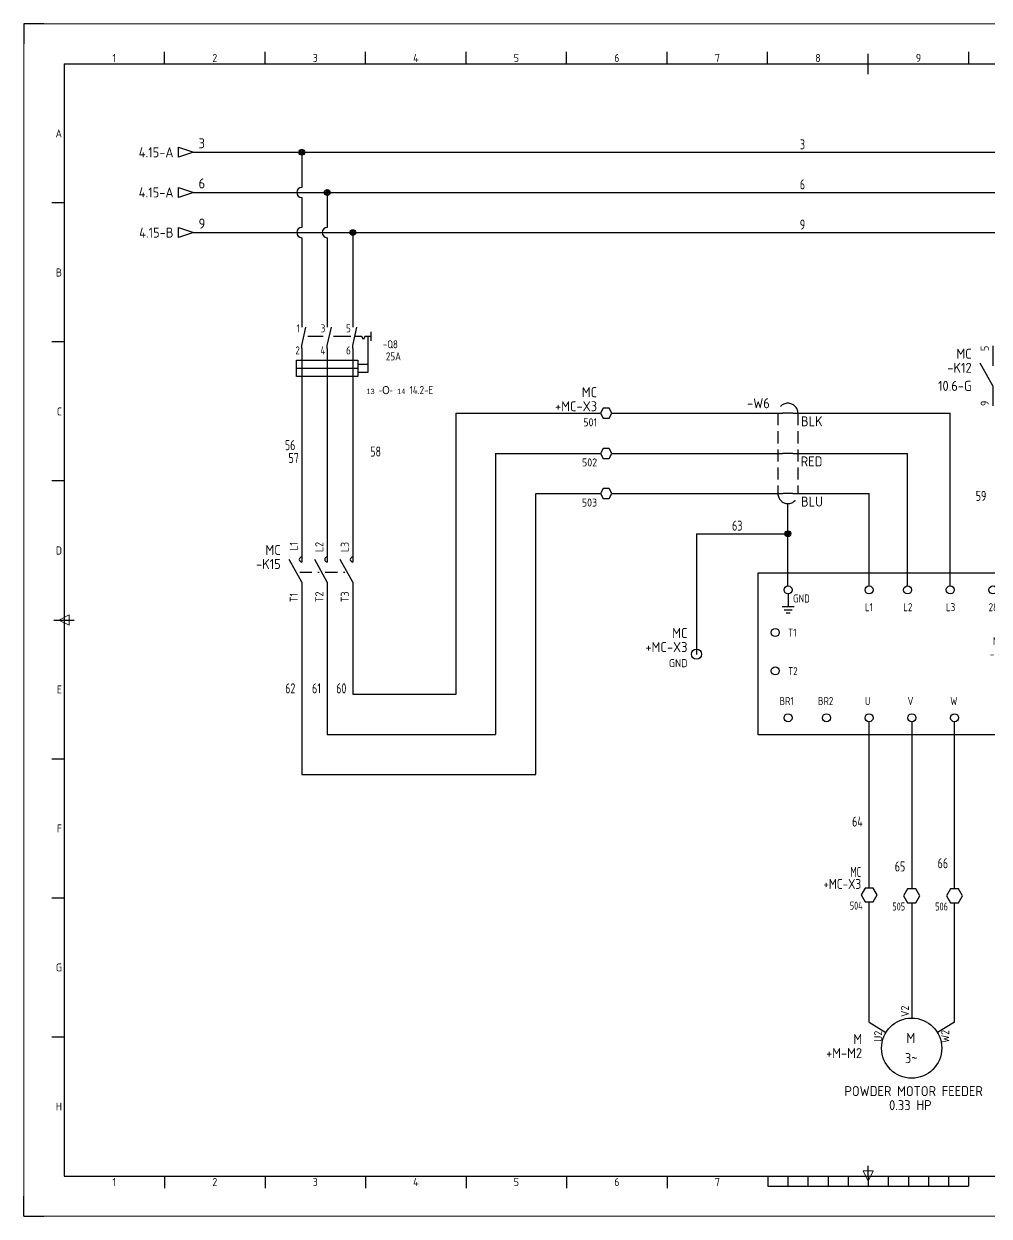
# Model space of a CAD drawing. Header units: millimetres. Extents: x 0 to 841, y 0 to 594.
# Drawn here: x 0 to 481, y 0 to 594 of the extents above; entities that cross this region are included whole.
import ezdxf
from ezdxf.enums import TextEntityAlignment as Align

# ---------------------------------------------------------------- set-up
doc = ezdxf.new("R2010")
doc.units = ezdxf.units.MM
doc.header["$LTSCALE"] = 12
doc.linetypes.add('DASHED', pattern=[0.75, 0.5, -0.25])
for name, color, linetype in [('AE_BOR', 1, 'Continuous'), ('BLK_1.0mm^2', 7, 'Continuous'), ('BLU_1.0mm^2', 5, 'Continuous'), ('DESC', 150, 'Continuous'), ('GRN_2.5mm^2', 3, 'Continuous'), ('LINK', 9, 'DASHED'), ('LOC', 8, 'Continuous'), ('MISC', 7, 'Continuous'), ('RED_1.0mm^2', 1, 'Continuous'), ('RED_2.5mm^2', 1, 'Continuous'), ('SYMS', 7, 'Continuous'), ('TAGS', 150, 'Continuous'), ('TAN_2.5mm^2', 31, 'Continuous'), ('TAN_4.0mm^2', 31, 'Continuous'), ('TERMS', 123, 'Continuous'), ('WIRENO', 72, 'Continuous'), ('WIREREF_DEST', 52, 'Continuous'), ('XREF', 7, 'Continuous'), ('XREFCHILD', 134, 'Continuous')]:
    doc.layers.add(name, color=color, linetype=linetype)
doc.styles.get("Standard").update_dxf_attribs({"font": 'txt.shx', "bigfont": 'gbcbig.shx'})
doc.styles.add('WD_IEC', font='isocp2.shx', dxfattribs={"width": 0.9, "height": 4, "bigfont": 'gbcbig.shx'})

# ---------------------------------------------------------------- blocks, each defined once
blk = doc.blocks.new('gb_a1')
for p, q in [((20, 574), (20, 20)), ((20, 574), (821, 574)), ((20, 20), (821, 20))]:
    blk.add_line(p, q)
at = {"layer": 'AE_BOR', "lineweight": 30}
for p, q in [((10, 594), (0, 594)), ((0, 594), (0, 584)), ((0, 0), (0, 10)), ((0, 0), (10, 0))]:
    blk.add_line(p, q, dxfattribs=at)
at = {"layer": 'AE_BOR', "color": 1, "lineweight": 15}
for p, q in [((0, 594), (841, 594)), ((0, 0), (0, 594)), ((17.5, 297), (22.5, 299.5)), ((22.5, 294.5), (17.5, 297)), ((22.5, 299.5), (22.5, 294.5)), ((420.5, 17.5), (418, 22.5)), ((418, 22.5), (423, 22.5)), ((423, 22.5), (420.5, 17.5)), ((841, 0), (0, 0))]:
    blk.add_line(p, q, dxfattribs=at)
at = {"layer": 'AE_BOR'}
for p, q in [((70.0625, 574), (70.0625, 580)), ((120.125, 574), (120.125, 580)), ((170.1875, 574), (170.1875, 580)), ((220.25, 574), (220.25, 580)), ((270.3125, 574), (270.3125, 580)), ((320.375, 574), (320.375, 580)), ((370.4375, 574), (370.4375, 580)), ((470.5625, 574), (470.5625, 580)), ((20, 504.75), (14, 504.75)), ((20, 435.5), (14, 435.5)), ((20, 366.25), (14, 366.25)), ((20, 227.75), (14, 227.75)), ((20, 158.5), (14, 158.5)), ((20, 89.25), (14, 89.25)), ((70.0625, 20), (70.0625, 14)), ((120.125, 20), (120.125, 14)), ((170.1875, 20), (170.1875, 14)), ((220.25, 20), (220.25, 14)), ((270.3125, 20), (270.3125, 14)), ((320.375, 20), (320.375, 14))]:
    blk.add_line(p, q, dxfattribs=at)
at = {"layer": 'AE_BOR', "color": 2, "lineweight": 30}
for p, q in [((420.5, 574), (420.5, 579)), ((420.5, 569), (420.5, 574)), ((15, 297), (25, 297)), ((420.5, 20), (420.5, 25)), ((370.5, 20), (370.5, 15)), ((380.5, 20), (380.5, 15)), ((390.5, 20), (390.5, 15)), ((400.5, 20), (400.5, 15)), ((410.5, 20), (410.5, 15)), ((420.5, 20), (420.5, 15)), ((430.5, 20), (430.5, 15)), ((440.5, 20), (440.5, 15)), ((450.5, 20), (450.5, 15)), ((460.5, 20), (460.5, 15)), ((470.5, 20), (470.5, 15)), ((370.5, 15), (470.5, 15))]:
    blk.add_line(p, q, dxfattribs=at)
at = {"layer": 'AE_BOR', "style": 'WD_IEC'}
for s, p in [('1', (45.03125, 575)), ('2', (95.09375, 575)), ('3', (145.15625, 575)), ('4', (195.21875, 575)), ('5', (245.28125, 575)), ('6', (295.34375, 575)), ('7', (345.40625, 575)), ('8', (395.46875, 575)), ('9', (445.53125, 575)), ('1', (45.03125, 15)), ('2', (95.09375, 15)), ('3', (145.15625, 15)), ('4', (195.21875, 15)), ('5', (245.28125, 15)), ('6', (295.34375, 15)), ('7', (345.40625, 15))]:
    blk.add_text(s, height=4, dxfattribs=at).set_placement(p, align=Align.CENTER)
for s, p in [('A', (19, 539.375)), ('B', (19, 470.125)), ('C', (19, 400.875)), ('D', (19, 331.625)), ('E', (19, 262.375)), ('F', (19, 193.125)), ('G', (19, 123.875)), ('H', (19, 54.625))]:
    blk.add_text(s, height=4, dxfattribs=at).set_placement(p, align=Align.MIDDLE_RIGHT)
blk = doc.blocks.new('VDV1_19')
for p, q in [((8.94, 31.88), (5.94, 31.88)), ((6.44, 31.12), (8.44, 31.12)), ((6.94, 30.38), (7.94, 30.38))]:
    blk.add_line(p, q)
for centre in [(7.44, 36.12), (27.62, 36.12), (37.19, 36.12), (47.81, 36.12), (58.44, 36.12), (86.06, 36.12), (108.38, 36.12), (4.25, 25.5), (4.25, 15.94), (7.44, 4.25), (17, 4.25), (27.62, 4.25), (38.25, 4.25), (48.88, 4.25), (66.94, 4.25), (76.5, 4.25), (87.12, 4.25), (97.75, 4.25), (108.38, 4.25)]:
    blk.add_circle(centre, 1)
at = {"layer": 'SYMS'}
for p, q in [((0, 0), (0, 40.38)), ((0, 40.38), (116.88, 40.38)), ((116.88, 40.38), (116.88, 0)), ((7.44, 35.06), (7.44, 31.88)), ((116.88, 0), (0, 0))]:
    blk.add_line(p, q, dxfattribs=at)
at = {"style": 'WD_IEC', "flags": 1}
for tag, p, height in [('X4TERM04', (6.44, 36.12), 0.128), ('X2TERM04', (7.44, 37.12), 0.128), ('X2TERM01', (27.62, 37.12), 0.128), ('X2TERM02', (37.19, 37.12), 0.128), ('X2TERM03', (47.81, 37.12), 0.128), ('X2TERM05', (58.44, 37.12), 0.128), ('X2TERM06', (86.06, 37.12), 0.128), ('X2TERM07', (108.38, 37.12), 0.128), ('X1TERM07', (109.38, 36.12), 0.128), ('X4TERM08', (3.25, 25.5), 0.128), ('FAMILY', (50.54, 22.34), 0.01), ('CAT', (50.54, 22.34), 0.01), ('MFG', (50.54, 22.34), 0.01), ('ASSYCODE', (50.54, 22.34), 0.01), ('X4TERM09', (3.25, 15.94), 0.128), ('X4TERM10', (6.44, 4.25), 0.128), ('X8TERM10', (7.44, 3.25), 0.128), ('X8TERM11', (17, 3.25), 0.128), ('X8TERM12', (27.62, 3.25), 0.128), ('X8TERM13', (38.25, 3.25), 0.128), ('X8TERM14', (48.88, 3.25), 0.128), ('X8TERM15', (66.94, 3.25), 0.128), ('X8TERM16', (76.5, 3.25), 0.128), ('X8TERM17', (87.12, 3.25), 0.128), ('X8TERM18', (97.75, 3.25), 0.128), ('X8TERM19', (108.38, 3.25), 0.128), ('X1TERM19', (109.38, 4.25), 0.128)]:
    blk.add_attdef(tag, p, '', height=height, dxfattribs=at)
at = {"style": 'WD_IEC'}
for tag, p in [('TERM04', (8.67, 32.97)), ('TERM01', (26.56, 30.81)), ('TERM02', (36.12, 30.81)), ('TERM03', (46.75, 30.81)), ('TERM05', (57.38, 30.81)), ('TERM06', (85, 30.81)), ('TERM07', (107.31, 30.81)), ('TERM08', (7.44, 24.44)), ('DESC1', (121.12, 22.31)), ('DESC2', (121.12, 19.12)), ('TERM09', (7.44, 14.88)), ('INST', (121.12, 14.88)), ('LOC', (121.21, 12.08)), ('TERM10', (5.31, 7.44)), ('TERM11', (14.88, 7.44)), ('TERM12', (26.56, 7.44)), ('TERM13', (37.19, 7.44)), ('TERM14', (47.81, 7.44)), ('TERM15', (64.81, 7.44)), ('TERM16', (74.38, 7.44)), ('TERM17', (86.06, 7.44)), ('TERM18', (96.69, 7.44)), ('TERM19', (107.31, 7.44))]:
    blk.add_attdef(tag, p, '', height=2, dxfattribs=at)
blk.add_attdef('TAG1', text='', height=2, dxfattribs=at).set_placement((59.5, 19.12), align=Align.CENTER)
at = {"layer": 'SYMS'}
for s, p in [('+20V', (82.88, 27.62)), ('OGT1', (63.75, 10.62)), ('GND', (83.94, 10.62)), ('A01', (96.69, 10.62))]:
    blk.add_text(s, height=2, dxfattribs=at).set_placement(p)
blk = doc.blocks.new('VCR21')
for p, q in [((0, 7.5), (0, 2.5)), ((0, -2.5), (-3.125, 3.125)), ((0, -2.5), (0, -7.5))]:
    blk.add_line(p, q)
at = {"style": 'WD_IEC'}
for tag, p in [('INST', (-5.25, 7.75)), ('LOC', (-5.25, 4.25)), ('TAG2', (-5.25, 0.75)), ('XREF', (-5.25, -3.75)), ('DESC1', (-5.25, -7.6)), ('DESC2', (-5.25, -11.1)), ('DESC3', (-5.25, -14.6))]:
    blk.add_attdef(tag, text='', height=2.5, dxfattribs=at).set_placement(p, align=Align.RIGHT)
blk.add_attdef('TERM01', text='', height=2, rotation=90, dxfattribs=at).set_placement((-1, 7.5), align=Align.RIGHT)
at = {"style": 'WD_IEC', "flags": 1}
for tag, p, height in [('X2TERM01', (0, 7.5), 0.32), ('X4LINK', (-2, 0), 0.32), ('X1LINK', (-0.5, 0), 0.32), ('CONTACT', (4, -3.5), 1), ('FAMILY', (4, -5), 1), ('X8TERM02', (0, -7.5), 0.32)]:
    blk.add_attdef(tag, p, '', height=height, dxfattribs=at)
at = {"style": 'WD_IEC'}
blk.add_attdef('TERM02', (-1, -7.5), '', height=2, rotation=90, dxfattribs=at)
blk = doc.blocks.new('HW02_B')
blk.add_line((1.25, 0), (-1.25, 0))
at = {"style": 'WD_IEC', "flags": 1}
for tag, height, p in [('INST', 2.5, (-4.5, 8.25)), ('LOC', 2.5, (-4.5, 4.75)), ('XREF', 2.7, (-4.5, -3.75)), ('DESC1', 2.5, (-4.5, -7.75)), ('DESC2', 2.5, (-4.5, -11.25)), ('DESC3', 2.5, (-4.5, -14.75))]:
    blk.add_attdef(tag, text='', height=height, dxfattribs=at).set_placement(p, align=Align.RIGHT)
at = {"style": 'WD_IEC'}
blk.add_attdef('TAG2', text='', height=2.5, dxfattribs=at).set_placement((-4.5, 1.25), align=Align.RIGHT)
at = {"style": 'WD_IEC', "flags": 1}
for tag, p, height in [('X8LINKL', (-2.5, 0), 0.32), ('X4TERM01', (-1.25, 0), 0.32), ('X1TERM01', (1.25, 0), 0.32), ('X8LINKR', (2.5, 0), 0.32), ('FAMILY', (3.06, -11.76), 1)]:
    blk.add_attdef(tag, p, '', height=height, dxfattribs=at)
at = {"style": 'WD_IEC'}
blk.add_attdef('RATING1', text='', height=2.5, dxfattribs=at).set_placement((3.25, -2), align=Align.MIDDLE_LEFT)
blk = doc.blocks.new('HW01_1')
blk.add_line((1.25, 0), (-1.25, 0))
at = {"linetype": 'DASHED'}
blk.add_arc((0, 0), 2.5, 0, 180, dxfattribs=at)
at = {"style": 'WD_IEC', "flags": 1}
for tag, height, p in [('INST', 2.5, (-4.5, 8.25)), ('LOC', 2.5, (-4.5, 4.75)), ('XREF', 2.7, (-4.5, -3.75)), ('DESC1', 2.5, (-4.5, -7.75)), ('DESC2', 2.5, (-4.5, -11.25)), ('DESC3', 2.5, (-4.5, -14.75))]:
    blk.add_attdef(tag, text='', height=height, dxfattribs=at).set_placement(p, align=Align.RIGHT)
at = {"style": 'WD_IEC'}
blk.add_attdef('TAG1', text='', height=2.5, dxfattribs=at).set_placement((-4.5, 1.25), align=Align.RIGHT)
at = {"style": 'WD_IEC', "flags": 1}
for tag, p, height in [('X8LINKL', (-2.5, 0), 0.32), ('X4TERM01', (-1.25, 0), 0.32), ('X1TERM01', (1.25, 0), 0.32), ('X8LINKR', (2.5, 0), 0.32), ('MFG', (3.06, -7.26), 1), ('CAT', (3.06, -8.76), 1), ('ASSYCODE', (3.06, -10.26), 1), ('FAMILY', (3.06, -11.76), 1), ('CATDESC', (3.06, -13.26), 1)]:
    blk.add_attdef(tag, p, '', height=height, dxfattribs=at)
at = {"style": 'WD_IEC'}
blk.add_attdef('RATING1', text='', height=2.5, dxfattribs=at).set_placement((3.25, -2), align=Align.MIDDLE_LEFT)
blk = doc.blocks.new('HW02_1')
blk.add_line((1.25, 0), (-1.25, 0))
at = {"linetype": 'DASHED'}
blk.add_arc((0, 0), 2.5, 180, 0, dxfattribs=at)
at = {"style": 'WD_IEC', "flags": 1}
for tag, height, p in [('INST', 2.5, (-4.5, 8.25)), ('LOC', 2.5, (-4.5, 4.75)), ('XREF', 2.7, (-4.5, -3.75)), ('DESC1', 2.5, (-4.5, -7.75)), ('DESC2', 2.5, (-4.5, -11.25)), ('DESC3', 2.5, (-4.5, -14.75))]:
    blk.add_attdef(tag, text='', height=height, dxfattribs=at).set_placement(p, align=Align.RIGHT)
at = {"style": 'WD_IEC'}
blk.add_attdef('TAG2', text='', height=2.5, dxfattribs=at).set_placement((-4.5, 1.25), align=Align.RIGHT)
at = {"style": 'WD_IEC', "flags": 1}
for tag, p, height in [('X2LINKL', (-2.5, 0), 0.32), ('X4TERM01', (-1.25, 0), 0.32), ('X1TERM01', (1.25, 0), 0.32), ('X2LINKR', (2.5, 0), 0.32), ('X8TERM02', (0, -2.5), 0.32), ('WD_NOTJUMPERED', (1.79, -2.5), 0.32), ('FAMILY', (3.06, -11.76), 1)]:
    blk.add_attdef(tag, p, '', height=height, dxfattribs=at)
at = {"style": 'WD_IEC'}
blk.add_attdef('RATING1', text='', height=2.5, dxfattribs=at).set_placement((3.25, -2), align=Align.MIDDLE_LEFT)
at = {"style": 'WD_IEC', "flags": 1}
blk.add_attdef('X8TERMDESC02', text='', height=2, dxfattribs=at).set_placement((0.25, -3.76), align=Align.TOP_LEFT)
blk = doc.blocks.new('VMS21P')
for p, q in [((0, 7.5), (0, 2.5)), ((0, -2.5), (-3.125, 3.125)), ((0, -2.5), (0, -7.5))]:
    blk.add_line(p, q)
blk.add_arc((0, 3.125), 0.625, 90, 270)
at = {"style": 'WD_IEC'}
for tag, p in [('INST', (-5.25, 7.75)), ('LOC', (-5.25, 4.25)), ('TAG2', (-5.25, 0.75)), ('XREF', (-5.25, -3.75)), ('DESC1', (-5.25, -7.6)), ('DESC2', (-5.25, -11.1)), ('DESC3', (-5.25, -14.6))]:
    blk.add_attdef(tag, text='', height=2.5, dxfattribs=at).set_placement(p, align=Align.RIGHT)
blk.add_attdef('TERM01', text='', height=2, rotation=90, dxfattribs=at).set_placement((-1, 7.5), align=Align.RIGHT)
at = {"style": 'WD_IEC', "flags": 1}
for tag, p, height in [('X2TERM01', (0, 7.5), 0.32), ('X4LINK', (-2, 0), 0.32), ('X1LINK', (-0.5, 0), 0.32), ('CONTACT', (4, -3.5), 1), ('FAMILY', (4, -5), 1), ('X8TERM02', (0, -7.5), 0.32)]:
    blk.add_attdef(tag, p, '', height=height, dxfattribs=at)
at = {"style": 'WD_IEC'}
blk.add_attdef('TERM02', (-1, -7.5), '', height=2, rotation=90, dxfattribs=at)
blk = doc.blocks.new('HA1D3')
blk.add_lwpolyline([(0, 0), (-3.75, -1.25), (-3.75, 1.25)], close=True)
at = {"style": 'WD_IEC'}
for tag, p, height, flags in [('WIRENO', (1.25, 1), 2.5, 8), ('X1TERM01', (0, 0), 0.32, 1)]:
    blk.add_attdef(tag, p, '', height=height, dxfattribs=dict(at, flags=flags))
blk.add_attdef('XREF', text='', height=2.5, dxfattribs=at).set_placement((-5, 0), align=Align.MIDDLE_RIGHT)
at = {"style": 'WD_IEC', "flags": 1}
blk.add_attdef('SIGCODE', text='', height=1, dxfattribs=at).set_placement((-2.5, 1.8), align=Align.RIGHT)
at = {"style": 'WD_IEC'}
blk.add_attdef('DESC1', text='', height=2.5, dxfattribs=at).set_placement((1.25, -1), align=Align.TOP_LEFT)
blk = doc.blocks.new('WD_WNH')
at = {"linetype": 'Continuous', "style": 'WD_IEC', "width": 0.8}
blk.add_attdef('WIRENO', text='', height=2.5, dxfattribs=at).set_placement((0, 0.75), align=Align.CENTER)
at = {"style": 'WD_IEC', "flags": 1}
for tag, p in [('W08USER', (0, 0.375)), ('W04USER', (0, 0.875)), ('W05USER', (0, 0.75)), ('W09USER', (0, 0.25)), ('W03USER', (0, 1)), ('W06USER', (0, 0.625)), ('W07USER', (0, 0.5)), ('W02USER', (0, 1.125)), ('W01USER', (0, 1.25)), ('W10USER', (0, 0.125))]:
    blk.add_attdef(tag, text='', height=0.08, dxfattribs=at).set_placement(p, align=Align.CENTER)
blk = doc.blocks.new('WD_WNV')
at = {"linetype": 'Continuous', "style": 'WD_IEC', "width": 0.8}
blk.add_attdef('WIRENO', text='', height=2.5, dxfattribs=at).set_placement((-1.6, 0), align=Align.MIDDLE_RIGHT)
at = {"style": 'WD_IEC', "flags": 1}
for tag, p in [('W08USER', (-1, 0.375)), ('W04USER', (-1, 0.875)), ('W05USER', (-1, 0.75)), ('W09USER', (-1, 0.25)), ('W03USER', (-1, 1)), ('W06USER', (-1, 0.625)), ('W07USER', (-1, 0.5)), ('W02USER', (-1, 1.125)), ('W01USER', (-1, 1.25)), ('W10USER', (-1, 0.125))]:
    blk.add_attdef(tag, text='', height=0.08, dxfattribs=at).set_placement(p, align=Align.CENTER)
blk = doc.blocks.new('HDV1_04QM1')
for p, q in [((0, 0), (0, -0.75)), ((0, -5.25), (1.04, -0.75)), ((6.35, 0), (6.35, -0.75)), ((6.35, -5.25), (7.39, -0.75)), ((12.7, 0), (12.7, -0.75)), ((12.7, -5.25), (13.74, -0.75)), ((0, -6), (0, -5.25)), ((6.35, -6), (6.35, -5.25)), ((12.7, -6), (12.7, -5.25))]:
    blk.add_line(p, q)
at = {"linetype": 'Continuous'}
blk.add_line((17.2, -1.88), (17.2, -4.12), dxfattribs=at)
at = {"linetype": 'DASHED'}
for p, q in [((14.95, -3), (13.26, -3)), ((15.33, -3.75), (14.95, -3)), ((15.7, -3), (15.33, -3.75)), ((17.2, -3), (15.7, -3))]:
    blk.add_line(p, q, dxfattribs=at)
at = {"layer": 'LINK'}
for p, q in [((5.35, -3), (1.5, -3)), ((12.2, -3), (7.85, -3))]:
    blk.add_line(p, q, dxfattribs=at)
at = {"layer": 'SYMS'}
for p, q in [((16.45, -2.97), (16.45, -11.97)), ((13.95, -10.97), (-1.3, -10.97)), ((16.45, -9.97), (13.95, -9.97)), ((16.45, -11.97), (13.95, -11.97))]:
    blk.add_line(p, q, dxfattribs=at)
blk.add_lwpolyline([(13.95, -8.97), (13.95, -12.97), (-1.3, -12.97), (-1.3, -8.97)], close=True, dxfattribs=at)
at = {"linetype": 'Continuous', "style": 'WD_IEC', "width": 0.8}
for tag, p in [('TERM01', (-0.5, 0)), ('TERM03', (5.85, 0)), ('TERM05', (12.2, 0)), ('TERM02', (-0.5, -5.5)), ('TERM04', (5.85, -5.5)), ('TERM06', (12.2, -5.5))]:
    blk.add_attdef(tag, text='', height=1, dxfattribs=at).set_placement(p, align=Align.TOP_RIGHT)
at = {"style": 'WD_IEC', "width": 0.8}
for tag, p in [('LOC', (14.2, -1)), ('INST', (15.45, -1))]:
    blk.add_attdef(tag, text='', height=1, rotation=270, dxfattribs=at).set_placement(p, align=Align.RIGHT)
at = {"style": 'WD_IEC', "flags": 1}
for tag, p, height in [('X2TERM01', (0, 0), 0.18), ('X2TERM03', (6.35, 0), 0.18), ('X2TERM05', (12.7, 0), 0.18), ('FAMILY', (15.64, -4.5), 0.16), ('X8TERM02', (0, -6), 0.18), ('X8TERM04', (6.35, -6), 0.18), ('X8TERM06', (12.7, -6), 0.18)]:
    blk.add_attdef(tag, p, '', height=height, rotation=270, dxfattribs=at)
at = {"style": 'WD_IEC', "width": 0.8}
blk.add_attdef('XREF', text='', height=1, rotation=270, dxfattribs=at).set_placement((11.2, -3), align=Align.TOP_CENTER)
at = {"color": 7, "style": 'WD_IEC'}
for tag, p in [('X8LINK', (-1, -3)), ('X2LINK', (17.45, -3))]:
    blk.add_attdef(tag, p, '', height=0.16, rotation=270, dxfattribs=at)
at = {"style": 'WD_IEC', "flags": 1}
for tag, p, width in [('CONTACT', (15.3, -4.5), 0.9), ('ASSYCODE', (15.42, -5.8), 0.9), ('CAT', (15.79, -5.8), 0.8), ('MFG', (16.17, -5.8), 0.8)]:
    blk.add_attdef(tag, p, '', height=0.16, rotation=270, dxfattribs=dict(at, width=width))
at = {"style": 'WD_IEC', "width": 0.9}
for tag, p in [('DESC1', (20.48, -6.19)), ('TAG1', (20.48, -4.84)), ('DESC2', (20.48, -7.69)), ('DESC3', (20.48, -9.19))]:
    blk.add_attdef(tag, text='', height=1, dxfattribs=at).set_placement(p, align=Align.CENTER)
blk.add_attdef('RATING1', text='', height=1, dxfattribs=at).set_placement((17.87, -10.11), align=Align.MIDDLE_LEFT)
blk = doc.blocks.new('wddot')
for radius in [0.72, 0.449, 0.223]:
    blk.add_circle((0, 0), radius)
blk = doc.blocks.new('VT0002')
blk.add_circle((0, 0), 1.25)
at = {"style": 'WD_IEC'}
for tag, p in [('INST', (-2.25, 7.5)), ('LOC', (-2.25, 4))]:
    blk.add_attdef(tag, text='', height=2.5, dxfattribs=at).set_placement(p, align=Align.RIGHT)
at = {"style": 'WD_IEC', "flags": 1}
for tag, p, height in [('ASSYCODE', (2.75, 10.75), 1), ('CATDESC', (2.75, 9.25), 1), ('MFG', (2.75, 7.25), 1.5), ('CAT', (2.75, 4.75), 1.5), ('X4TERM01', (-1.25, 0), 0.32), ('X4PIN01', (-1.25, 1), 0.4), ('X4TERMDESC01', (-1.25, 0.5), 0.4), ('X2TERM01', (0, 1.25), 0.32), ('X2PIN01', (0, 2.25), 0.4), ('X2TERMDESC01', (0, 1.75), 0.4), ('X8PIN01', (0, -0.25), 0.4), ('X1TERM01', (1.25, 0), 0.32), ('X1PIN01', (1.25, 1), 0.4), ('X1TERMDESC01', (1.25, 0.5), 0.4), ('X8TERM01', (0, -1.25), 0.32), ('X8TERMDESC01', (0, -0.75), 0.4), ('STRIPSEQ', (0, -3), 0.4), ('LINKTERM', (0, -2), 0.4)]:
    blk.add_attdef(tag, p, '', height=height, dxfattribs=at)
at = {"style": 'WD_IEC', "flags": 8}
for tag, height, p in [('TAGSTRIP', 2.5, (-2.25, 0.5)), ('TERM01', 2, (-2.25, -3.25))]:
    blk.add_attdef(tag, text='', height=height, dxfattribs=at).set_placement(p, align=Align.RIGHT)
blk = doc.blocks.new('HT0003')
blk.add_lwpolyline([(0.72, -1.25), (1.44, 0), (0.72, 1.25), (-0.72, 1.25), (-1.44, 0), (-0.72, -1.25)], close=True)
at = {"style": 'WD_IEC'}
for tag, p in [('INST', (-2.25, 7.5)), ('LOC', (-2.25, 4))]:
    blk.add_attdef(tag, text='', height=2.5, dxfattribs=at).set_placement(p, align=Align.RIGHT)
at = {"style": 'WD_IEC', "flags": 1}
for tag, p, height in [('ASSYCODE', (2.75, 10.75), 1), ('CATDESC', (2.75, 9.25), 1), ('MFG', (2.75, 7.25), 1.5), ('CAT', (2.75, 4.75), 1.5), ('X4TERM01', (-1.44, 0), 0.32), ('X4PIN01', (-1.25, 1), 0.4), ('X4TERMDESC01', (-1.25, 0.5), 0.4), ('X2TERM01', (0, 1.25), 0.32), ('X2PIN01', (0, 2.25), 0.4), ('X2TERMDESC01', (0, 1.75), 0.4), ('X8PIN01', (0, -0.25), 0.4), ('X1PIN01', (1.25, 1), 0.4), ('X1TERMDESC01', (1.25, 0.5), 0.4), ('X1TERM01', (1.44, 0), 0.32), ('X8TERM01', (0, -1.25), 0.32), ('X8TERMDESC01', (0, -0.75), 0.4), ('STRIPSEQ', (0, -3), 0.4), ('LINKTERM', (0, -2), 0.4)]:
    blk.add_attdef(tag, p, '', height=height, dxfattribs=at)
at = {"style": 'WD_IEC', "flags": 8}
for tag, height, p in [('TAGSTRIP', 2.5, (-2.25, 0.5)), ('TERM01', 2, (-2.25, -3.25))]:
    blk.add_attdef(tag, text='', height=height, dxfattribs=at).set_placement(p, align=Align.RIGHT)
blk = doc.blocks.new('VT0003')
for p, q in [((-1, 1.73), (-2, 0)), ((-2, 0), (-1, -1.73)), ((1, 1.73), (-1, 1.73)), ((2, 0), (1, 1.73)), ((1, -1.73), (2, 0)), ((-1, -1.73), (1, -1.73))]:
    blk.add_line(p, q)
at = {"style": 'WD_IEC', "width": 0.7}
for tag, p in [('INST', (-2, 7.5)), ('LOC', (-2, 4.5))]:
    blk.add_attdef(tag, text='', height=2.5, dxfattribs=at).set_placement(p, align=Align.RIGHT)
at = {"linetype": 'Continuous', "style": 'WD_IEC'}
for tag, height, width, flags, p in [('TAGSTRIP', 2.5, 0.9, 8, (-2, 1.5)), ('MFG', 0.25, 0.8, 1, (-2, -2.5)), ('CAT', 0.25, 0.8, 1, (-2, -3)), ('ASSYCODE', 0.25, 0.8, 1, (-2, -3.5))]:
    blk.add_attdef(tag, text='', height=height, dxfattribs=dict(at, width=width, flags=flags)).set_placement(p, align=Align.RIGHT)
at = {"linetype": 'Continuous', "style": 'WD_IEC', "width": 0.8, "flags": 8}
blk.add_attdef('TERM01', text='', height=2, dxfattribs=at).set_placement((0, 0), align=Align.MIDDLE_CENTER)
at = {"style": 'WD_IEC', "flags": 1}
for tag, p, height in [('X4TERM01', (-2, 0), 0.256), ('X4TERMDESC01', (-1.88, -0.37), 0.4), ('X2TERM01', (0, 1.73), 0.256), ('X2TERMDESC01', (0.15, 1.21), 0.4), ('X2PIN01', (0.52, 1.34), 0.4), ('X1PIN01', (1.39, 0.26), 0.4), ('X1TERMDESC01', (1.88, -0.39), 0.4), ('X1TERM01', (2, 0), 0.256), ('X4PIN01', (-1.82, -0.6), 0.4), ('X8TERM01', (0, -1.73), 0.256), ('X8TERMDESC01', (0, -2.11), 0.4), ('X8PIN01', (0.41, -1.54), 0.4), ('LINKTERM', (1.52, -1.15), 0.4), ('STRIPSEQ', (2.52, -3.93), 0.4)]:
    blk.add_attdef(tag, p, '', height=height, dxfattribs=at)
blk = doc.blocks.new('VMO13')
blk.add_circle((0, 0), 7.5)
at = {"style": 'WD_IEC'}
for tag, p in [('INST', (-15.5, 12.75)), ('LOC', (-15.5, 9.25)), ('TAG1', (-15.5, 5.75)), ('DESC1', (-15.5, 1.5)), ('DESC2', (-15.5, -2)), ('DESC3', (-15.5, -5.5)), ('RATING1', (-15.5, -9)), ('RATING2', (-15.5, -12.5)), ('RATING3', (-15.5, -16))]:
    blk.add_attdef(tag, text='', height=2.5, dxfattribs=at).set_placement(p, align=Align.RIGHT)
blk.add_attdef('TERM02', (-0.69, 7.75), '', height=2, rotation=90, dxfattribs=at)
at = {"style": 'WD_IEC', "flags": 1}
for tag, p, height in [('MFG', (12.75, 9), 1.5), ('X2TERM02', (0, 7.5), 0.32), ('CAT', (12.75, 6.5), 1.5), ('X0TERM01', (-6.4, 3.9), 0.32), ('X0TERM03', (6.4, 3.9), 0.32), ('X4LINK', (-7.5, 0), 0.32), ('X1LINK', (7.5, 0), 0.32), ('X8TERM04', (0, -7.5), 0.32), ('ASSYCODE', (1, -9), 1), ('FAMILY', (1, -10.5), 1), ('CATDESC', (1, -12), 1)]:
    blk.add_attdef(tag, p, '', height=height, dxfattribs=at)
at = {"style": 'WD_IEC'}
for tag, p in [('TERM01', (-7.35, 4.34)), ('TERM03', (9.35, 4.53)), ('TERM04', (-0.59, -7.92))]:
    blk.add_attdef(tag, text='', height=2, rotation=90, dxfattribs=at).set_placement(p, align=Align.RIGHT)
for tag, p in [('M', (-0.22, 1.27)), ('3~', (-0.12, -3.73))]:
    blk.add_attdef(tag, text='', height=2.5, dxfattribs=at).set_placement(p, align=Align.CENTER)
at = {"lineweight": 15, "style": 'WD_IEC'}
blk.add_attdef('XREF', text='', height=2.5, dxfattribs=at).set_placement((-15.5, -19.5), align=Align.RIGHT)

msp = doc.modelspace()

# ---------------------------------------------------------------- linework, layer by layer
at = {"layer": 'BLK_1.0mm^2'}
for p, q in [((292.89, 400), (378, 400)), ((383, 400), (461.28, 400)), ((461.28, 314.02), (461.28, 400))]:
    msp.add_line(p, q, dxfattribs=at)
at = {"layer": 'BLU_1.0mm^2'}
for p, q in [((292.89, 360), (378.03, 360)), ((383.03, 360), (420.94, 360)), ((420.91, 314.02), (420.94, 360))]:
    msp.add_line(p, q, dxfattribs=at)
at = {"layer": 'GRN_2.5mm^2'}
for p, q in [((380.53, 314.02), (380.53, 355)), ((335.02, 340), (335.02, 279.82)), ((335.02, 340), (380.53, 340))]:
    msp.add_line(p, q, dxfattribs=at)
at = {"layer": 'LINK'}
for points in [[(375.5, 400), (375.53, 360)], [(385.5, 400), (385.53, 360)], [(137.43, 320.89), (147.13, 320.89)], [(150.13, 320.89), (159.83, 320.89)]]:
    msp.add_lwpolyline(points, dxfattribs=at)
at = {"layer": 'RED_1.0mm^2'}
for p in [(382.9, 380), (440.12, 314.02)]:
    msp.add_line(p, (440.12, 380), dxfattribs=at)
at = {"layer": 'RED_2.5mm^2'}
for p, q in [((138.43, 432.31), (138.43, 335.89)), ((151.13, 432.31), (151.13, 335.89)), ((163.83, 432.31), (163.83, 335.89)), ((215.24, 260), (215.24, 400)), ((215.24, 400), (287.11, 400)), ((234.9, 380), (287.11, 380)), ((234.9, 380), (234.9, 240)), ((292.89, 380), (377.9, 380)), ((255, 220), (255.03, 360)), ((255.03, 360), (287.11, 360)), ((138.43, 305.89), (138.43, 220)), ((151.13, 305.89), (151.13, 240)), ((163.83, 305.89), (163.83, 260)), ((163.83, 260), (215.24, 260)), ((420.99, 163.46), (420.99, 246.27)), ((442.16, 246.27), (442.16, 163.03)), ((463.49, 163.03), (463.49, 246.27)), ((151.13, 240), (234.9, 240)), ((138.43, 220), (255, 220))]:
    msp.add_line(p, q, dxfattribs=at)
at = {"layer": 'TAN_2.5mm^2'}
for p, q in [((420.99, 96.6), (420.99, 156.54)), ((442.16, 156.1), (442.16, 98.7)), ((463.49, 96.7), (463.49, 156.1)), ((420.99, 96.6), (429.35, 91.5)), ((463.49, 96.7), (454.97, 91.5))]:
    msp.add_line(p, q, dxfattribs=at)
at = {"layer": 'TAN_4.0mm^2'}
for p, q in [((84.53, 530), (735.55, 530)), ((138.43, 530), (138.43, 512.54)), ((84.53, 510), (735.55, 510)), ((138.43, 507.46), (138.43, 492.54)), ((151.13, 510), (151.13, 492.54)), ((84.53, 490), (735.56, 490)), ((138.43, 487.46), (138.43, 444.31)), ((151.13, 487.46), (151.13, 444.31)), ((163.83, 490), (163.83, 444.31))]:
    msp.add_line(p, q, dxfattribs=at)
for centre in [(138.43, 510), (138.43, 490), (151.13, 490)]:
    msp.add_arc(centre, 2.54, 90, 270, dxfattribs=at)

# ---------------------------------------------------------------- block references
msp.add_blockref('gb_a1', (0, 0))
at = {"layer": 'SYMS'}
ref = msp.add_blockref('HA1D3', (84.53, 530), dxfattribs=dict(at, xscale=2, yscale=2, zscale=2))
ref.add_attrib('WIRENO', '3', (87.03, 532), dxfattribs={"layer": 'WIREREF_DEST', "height": 5, "style": 'WD_IEC', "flags": 8})
ref.add_attrib('XREF', '4.15-A', dxfattribs={"layer": 'XREF', "height": 5, "style": 'WD_IEC'}).set_placement((74.53, 530), align=Align.MIDDLE_RIGHT)
at = {"layer": 'SYMS', "xscale": 2, "yscale": 2, "zscale": 2}
for p in [(138.43, 530), (151.13, 510), (163.83, 490), (380.53, 340)]:
    msp.add_blockref('wddot', p, dxfattribs=at)
at = {"layer": 'SYMS'}
ref = msp.add_blockref('HA1D3', (84.53, 510), dxfattribs=dict(at, xscale=2, yscale=2, zscale=2))
ref.add_attrib('WIRENO', '6', (87.03, 512), dxfattribs={"layer": 'WIREREF_DEST', "height": 5, "style": 'WD_IEC', "flags": 8})
ref.add_attrib('XREF', '4.15-A', dxfattribs={"layer": 'XREF', "height": 5, "style": 'WD_IEC'}).set_placement((74.53, 510), align=Align.MIDDLE_RIGHT)
ref = msp.add_blockref('HA1D3', (84.53, 490), dxfattribs=dict(at, xscale=2, yscale=2, zscale=2))
ref.add_attrib('WIRENO', '9', (87.03, 492), dxfattribs={"layer": 'WIREREF_DEST', "height": 5, "style": 'WD_IEC', "flags": 8})
ref.add_attrib('XREF', '4.15-B', dxfattribs={"layer": 'XREF', "height": 5, "style": 'WD_IEC'}).set_placement((74.53, 490), align=Align.MIDDLE_RIGHT)
ref = msp.add_blockref('HDV1_04QM1', (138.43, 444.31), dxfattribs=dict(at, xscale=2, yscale=2, zscale=2))
ref.add_attrib('TERM01', '1', dxfattribs={"layer": 'TERMS', "linetype": 'Continuous', "height": 4, "style": 'WD_IEC', "width": 0.9}).set_placement((137.43, 444.31), align=Align.TOP_RIGHT)
ref.add_attrib('TERM02', '2', dxfattribs={"layer": 'TERMS', "linetype": 'Continuous', "height": 4, "style": 'WD_IEC', "width": 0.9}).set_placement((137.43, 433.31), align=Align.TOP_RIGHT)
ref.add_attrib('TERM04', '4', dxfattribs={"layer": 'TERMS', "linetype": 'Continuous', "height": 4, "style": 'WD_IEC', "width": 0.9}).set_placement((150.13, 433.31), align=Align.TOP_RIGHT)
ref.add_attrib('TERM06', '6', dxfattribs={"layer": 'TERMS', "linetype": 'Continuous', "height": 4, "style": 'WD_IEC', "width": 0.9}).set_placement((162.83, 433.31), align=Align.TOP_RIGHT)
ref.add_attrib('RATING1', '25A', dxfattribs={"layer": 'MISC', "height": 4, "style": 'WD_IEC', "width": 0.9}).set_placement((180.34, 428.34), align=Align.MIDDLE_LEFT)
ref.add_attrib('TAG1', '-Q8', dxfattribs={"layer": 'TAGS', "height": 4, "style": 'WD_IEC', "width": 0.9}).set_placement((182.55, 432.36), align=Align.CENTER)
ref.add_attrib('TERM03', '3', dxfattribs={"layer": 'TERMS', "linetype": 'Continuous', "height": 4, "style": 'WD_IEC', "width": 0.9}).set_placement((150.13, 444.31), align=Align.TOP_RIGHT)
ref.add_attrib('TERM05', '5', dxfattribs={"layer": 'TERMS', "linetype": 'Continuous', "height": 4, "style": 'WD_IEC', "width": 0.9}).set_placement((162.83, 444.31), align=Align.TOP_RIGHT)
ref = msp.add_blockref('VCR21', (482.53, 418.64), dxfattribs=dict(at, xscale=2, yscale=2, zscale=2))
ref.add_attrib('TAG2', '-K12', dxfattribs={"layer": 'TAGS', "height": 5, "style": 'WD_IEC'}).set_placement((472.03, 420.14), align=Align.RIGHT)
ref.add_attrib('LOC', 'MC', dxfattribs={"layer": 'LOC', "height": 5, "style": 'WD_IEC'}).set_placement((472.03, 427.14), align=Align.RIGHT)
ref.add_attrib('XREF', '10.6-G', dxfattribs={"layer": 'XREFCHILD', "height": 5, "style": 'WD_IEC'}).set_placement((472.03, 411.14), align=Align.RIGHT)
ref.add_attrib('TERM01', '5', dxfattribs={"layer": 'TERMS', "height": 4, "rotation": 90, "style": 'WD_IEC'}).set_placement((480.53, 433.64), align=Align.RIGHT)
ref.add_attrib('TERM02', '9', (480.53, 403.64), dxfattribs={"layer": 'TERMS', "height": 4, "rotation": 90, "style": 'WD_IEC'})
ref = msp.add_blockref('HT0003', (290, 400), dxfattribs=dict(at, xscale=2, yscale=2, zscale=2))
ref.add_attrib('TAGSTRIP', '+MC-X3', dxfattribs={"layer": 'TAGS', "height": 5, "style": 'WD_IEC', "flags": 8}).set_placement((285.5, 401), align=Align.RIGHT)
ref.add_attrib('LOC', 'MC', dxfattribs={"layer": 'LOC', "height": 5, "style": 'WD_IEC'}).set_placement((285.5, 408), align=Align.RIGHT)
ref.add_attrib('TERM01', '501', dxfattribs={"layer": 'TERMS', "height": 4, "style": 'WD_IEC', "flags": 8}).set_placement((285.5, 393.5), align=Align.RIGHT)
ref = msp.add_blockref('HW01_1', (380.5, 400), dxfattribs=dict(at, xscale=2, yscale=2, zscale=2))
ref.add_attrib('TAG1', '-W6', dxfattribs={"layer": 'TAGS', "height": 5, "style": 'WD_IEC'}).set_placement((371.5, 402.5), align=Align.RIGHT)
ref.add_attrib('RATING1', 'BLK', dxfattribs={"layer": 'MISC', "height": 5, "style": 'WD_IEC'}).set_placement((387, 396), align=Align.MIDDLE_LEFT)
ref = msp.add_blockref('HT0003', (290, 380), dxfattribs=dict(at, xscale=2, yscale=2, zscale=2))
ref.add_attrib('TERM01', '502', dxfattribs={"layer": 'TERMS', "height": 4, "style": 'WD_IEC', "flags": 8}).set_placement((285.5, 373.5), align=Align.RIGHT)
ref = msp.add_blockref('HW02_B', (380.4, 380), dxfattribs=dict(at, xscale=2, yscale=2, zscale=2))
ref.add_attrib('RATING1', 'RED', dxfattribs={"layer": 'MISC', "height": 5, "style": 'WD_IEC'}).set_placement((386.9, 376), align=Align.MIDDLE_LEFT)
ref = msp.add_blockref('HT0003', (290, 360), dxfattribs=dict(at, xscale=2, yscale=2, zscale=2))
ref.add_attrib('TERM01', '503', dxfattribs={"layer": 'TERMS', "height": 4, "style": 'WD_IEC', "flags": 8}).set_placement((285.5, 353.5), align=Align.RIGHT)
ref = msp.add_blockref('HW02_1', (380.53, 360), dxfattribs=dict(at, xscale=2, yscale=2, zscale=2))
ref.add_attrib('RATING1', 'BLU', dxfattribs={"layer": 'MISC', "height": 5, "style": 'WD_IEC'}).set_placement((387.03, 356), align=Align.MIDDLE_LEFT)
ref = msp.add_blockref('VMS21P', (138.43, 320.89), dxfattribs=dict(at, xscale=2, yscale=2, zscale=2))
ref.add_attrib('TAG2', '-K15', dxfattribs={"layer": 'TAGS', "height": 5, "style": 'WD_IEC'}).set_placement((127.93, 322.39), align=Align.RIGHT)
ref.add_attrib('LOC', 'MC', dxfattribs={"layer": 'LOC', "height": 5, "style": 'WD_IEC'}).set_placement((127.93, 329.39), align=Align.RIGHT)
ref.add_attrib('TERM01', 'L1', dxfattribs={"layer": 'TERMS', "height": 4, "rotation": 90, "style": 'WD_IEC'}).set_placement((136.43, 335.89), align=Align.RIGHT)
ref.add_attrib('TERM02', 'T1', (136.43, 305.89), dxfattribs={"layer": 'TERMS', "height": 4, "rotation": 90, "style": 'WD_IEC'})
ref = msp.add_blockref('VMS21P', (151.13, 320.89), dxfattribs=dict(at, xscale=2, yscale=2, zscale=2))
ref.add_attrib('TERM01', 'L2', dxfattribs={"layer": 'TERMS', "height": 4, "rotation": 90, "style": 'WD_IEC'}).set_placement((149.13, 335.89), align=Align.RIGHT)
ref.add_attrib('TERM02', 'T2', (149.13, 305.89), dxfattribs={"layer": 'TERMS', "height": 4, "rotation": 90, "style": 'WD_IEC'})
ref = msp.add_blockref('VMS21P', (163.83, 320.89), dxfattribs=dict(at, xscale=2, yscale=2, zscale=2))
ref.add_attrib('TERM01', 'L3', dxfattribs={"layer": 'TERMS', "height": 4, "rotation": 90, "style": 'WD_IEC'}).set_placement((161.83, 335.89), align=Align.RIGHT)
ref.add_attrib('TERM02', 'T3', (161.83, 305.89), dxfattribs={"layer": 'TERMS', "height": 4, "rotation": 90, "style": 'WD_IEC'})
ref = msp.add_blockref('VDV1_19', (365.74, 239.77), dxfattribs=dict(at, xscale=2, yscale=2, zscale=2))
ref.add_attrib('LOC', 'MC', (482.64, 284.49), dxfattribs={"layer": 'LOC', "height": 4, "style": 'WD_IEC', "width": 0.9})
ref.add_attrib('TERM19', '1I', (580.37, 254.64), dxfattribs={"layer": 'TERMS', "height": 4, "style": 'WD_IEC', "width": 0.9})
ref.add_attrib('TERM18', '62', (559.12, 254.64), dxfattribs={"layer": 'TERMS', "height": 4, "style": 'WD_IEC', "width": 0.9})
ref.add_attrib('TERM17', 'T', (537.87, 254.64), dxfattribs={"layer": 'TERMS', "height": 4, "style": 'WD_IEC', "width": 0.9})
ref.add_attrib('TERM16', 'K12', (514.49, 254.64), dxfattribs={"layer": 'TERMS', "height": 4, "style": 'WD_IEC', "width": 0.9})
ref.add_attrib('TERM15', 'K14', (495.37, 254.64), dxfattribs={"layer": 'TERMS', "height": 4, "style": 'WD_IEC', "width": 0.9})
ref.add_attrib('TERM14', 'W', (461.37, 254.64), dxfattribs={"layer": 'TERMS', "height": 4, "style": 'WD_IEC', "width": 0.9})
ref.add_attrib('TERM13', 'V', (440.12, 254.64), dxfattribs={"layer": 'TERMS', "height": 4, "style": 'WD_IEC', "width": 0.9})
ref.add_attrib('TERM12', 'U', (418.87, 254.64), dxfattribs={"layer": 'TERMS', "height": 4, "style": 'WD_IEC', "width": 0.9})
ref.add_attrib('TERM11', 'BR2', (395.49, 254.64), dxfattribs={"layer": 'TERMS', "height": 4, "style": 'WD_IEC', "width": 0.9})
ref.add_attrib('TERM10', 'BR1', (376.37, 254.64), dxfattribs={"layer": 'TERMS', "height": 4, "style": 'WD_IEC', "width": 0.9})
ref.add_attrib('TERM09', 'T2', (380.62, 269.52), dxfattribs={"layer": 'TERMS', "height": 4, "style": 'WD_IEC', "width": 0.9})
ref.add_attrib('TERM08', 'T1', (380.62, 288.64), dxfattribs={"layer": 'TERMS', "height": 4, "style": 'WD_IEC', "width": 0.9})
ref.add_attrib('TERM07', 'E1', (580.37, 301.39), dxfattribs={"layer": 'TERMS', "height": 4, "style": 'WD_IEC', "width": 0.9})
ref.add_attrib('TERM06', '20', (535.74, 301.39), dxfattribs={"layer": 'TERMS', "height": 4, "style": 'WD_IEC', "width": 0.9})
ref.add_attrib('TERM05', '28', (480.49, 301.39), dxfattribs={"layer": 'TERMS', "height": 4, "style": 'WD_IEC', "width": 0.9})
ref.add_attrib('TERM03', 'L3', (459.24, 301.39), dxfattribs={"layer": 'TERMS', "height": 4, "style": 'WD_IEC', "width": 0.9})
ref.add_attrib('TERM02', 'L2', (437.99, 301.39), dxfattribs={"layer": 'TERMS', "height": 4, "style": 'WD_IEC', "width": 0.9})
ref.add_attrib('TERM01', 'L1', (418.87, 301.39), dxfattribs={"layer": 'TERMS', "height": 4, "style": 'WD_IEC', "width": 0.9})
ref.add_attrib('TERM04', 'GND', (383.09, 305.71), dxfattribs={"layer": 'TERMS', "height": 4, "style": 'WD_IEC', "width": 0.9})
ref.add_attrib('TAG1', '-U2', dxfattribs={"layer": 'TAGS', "height": 4, "style": 'WD_IEC', "width": 0.9}).set_placement((484.74, 278.02), align=Align.CENTER)
ref = msp.add_blockref('VT0002', (335, 280), dxfattribs=dict(at, xscale=2, yscale=2, zscale=2))
ref.add_attrib('TAGSTRIP', '+MC-X3', dxfattribs={"layer": 'TAGS', "height": 5, "style": 'WD_IEC', "flags": 8}).set_placement((330.5, 281), align=Align.RIGHT)
ref.add_attrib('LOC', 'MC', dxfattribs={"layer": 'LOC', "height": 5, "style": 'WD_IEC'}).set_placement((330.5, 288), align=Align.RIGHT)
ref.add_attrib('TERM01', 'GND', dxfattribs={"layer": 'TERMS', "height": 4, "style": 'WD_IEC', "flags": 8}).set_placement((330.5, 273.5), align=Align.RIGHT)
ref = msp.add_blockref('VT0003', (420.99, 160), dxfattribs=dict(at, xscale=2, yscale=2, zscale=2))
ref.add_attrib('TAGSTRIP', '+MC-X3', dxfattribs={"layer": 'TAGS', "linetype": 'Continuous', "height": 5, "style": 'WD_IEC', "width": 0.9, "flags": 8}).set_placement((416.99, 163), align=Align.RIGHT)
ref.add_attrib('TERM01', '504', dxfattribs={"layer": 'TERMS', "linetype": 'Continuous', "height": 4, "style": 'WD_IEC', "width": 0.8, "flags": 8}).set_placement((414.54, 154.7), align=Align.MIDDLE_CENTER)
ref.add_attrib('LOC', 'MC', dxfattribs={"layer": 'LOC', "height": 5, "style": 'WD_IEC', "width": 0.7}).set_placement((416.99, 169), align=Align.RIGHT)
ref = msp.add_blockref('VT0003', (442.16, 159.56), dxfattribs=dict(at, xscale=2, yscale=2, zscale=2))
ref.add_attrib('TERM01', '505', dxfattribs={"layer": 'TERMS', "linetype": 'Continuous', "height": 4, "style": 'WD_IEC', "width": 0.8, "flags": 8}).set_placement((435.7, 154.27), align=Align.MIDDLE_CENTER)
ref = msp.add_blockref('VT0003', (463.49, 159.56), dxfattribs=dict(at, xscale=2, yscale=2, zscale=2))
ref.add_attrib('TERM01', '506', dxfattribs={"layer": 'TERMS', "linetype": 'Continuous', "height": 4, "style": 'WD_IEC', "width": 0.8, "flags": 8}).set_placement((457.04, 154.27), align=Align.MIDDLE_CENTER)
ref = msp.add_blockref('VMO13', (442.16, 83.7), dxfattribs=dict(at, xscale=2, yscale=2, zscale=2))
ref.add_attrib('M', 'M', dxfattribs={"layer": 'MISC', "height": 5, "style": 'WD_IEC'}).set_placement((441.71, 86.23), align=Align.CENTER)
ref.add_attrib('3~', '3~', dxfattribs={"layer": 'MISC', "height": 5, "style": 'WD_IEC'}).set_placement((441.92, 76.23), align=Align.CENTER)
ref.add_attrib('TERM03', 'W2', dxfattribs={"layer": 'TERMS', "height": 4, "rotation": 90, "style": 'WD_IEC'}).set_placement((460.86, 92.76), align=Align.RIGHT)
ref.add_attrib('TERM02', 'V2', (440.78, 99.2), dxfattribs={"layer": 'TERMS', "height": 4, "rotation": 90, "style": 'WD_IEC'})
ref.add_attrib('TERM01', 'U2', dxfattribs={"layer": 'TERMS', "height": 4, "rotation": 90, "style": 'WD_IEC'}).set_placement((427.45, 92.38), align=Align.RIGHT)
ref.add_attrib('DESC3', 'POWDER MOTOR FEEDER', dxfattribs={"layer": 'DESC', "height": 5, "style": 'WD_IEC'}).set_placement((477.6, 59.8), align=Align.RIGHT)
ref.add_attrib('RATING1', '0.33 HP', dxfattribs={"layer": 'MISC', "height": 5, "style": 'WD_IEC'}).set_placement((452.07, 52.8), align=Align.RIGHT)
ref.add_attrib('LOC', 'M', dxfattribs={"layer": 'LOC', "height": 5, "style": 'WD_IEC'}).set_placement((417.47, 85.73), align=Align.RIGHT)
ref.add_attrib('TAG1', '+M-M2', dxfattribs={"layer": 'TAGS', "height": 5, "style": 'WD_IEC'}).set_placement((417.47, 78.73), align=Align.RIGHT)
at = {"layer": 'WIRENO'}
ref = msp.add_blockref('WD_WNH', (387.76, 530), dxfattribs=dict(at, xscale=2, yscale=2, zscale=2))
ref.add_attrib('WIRENO', '3', dxfattribs={"linetype": 'Continuous', "height": 5, "style": 'WD_IEC', "width": 0.8}).set_placement((387.76, 531.5), align=Align.CENTER)
ref = msp.add_blockref('WD_WNH', (387.76, 510), dxfattribs=dict(at, xscale=2, yscale=2, zscale=2))
ref.add_attrib('WIRENO', '6', dxfattribs={"linetype": 'Continuous', "height": 5, "style": 'WD_IEC', "width": 0.8}).set_placement((387.76, 511.5), align=Align.CENTER)
ref = msp.add_blockref('WD_WNH', (387.76, 490), dxfattribs=dict(at, xscale=2, yscale=2, zscale=2))
ref.add_attrib('WIRENO', '9', dxfattribs={"linetype": 'Continuous', "height": 5, "style": 'WD_IEC', "width": 0.8}).set_placement((387.76, 491.5), align=Align.CENTER)
ref = msp.add_blockref('WD_WNV', (138.43, 384.1), dxfattribs=dict(at, xscale=2, yscale=2, zscale=2))
ref.add_attrib('WIRENO', '56', dxfattribs={"linetype": 'Continuous', "height": 5, "style": 'WD_IEC', "width": 0.8}).set_placement((135.23, 384.1), align=Align.MIDDLE_RIGHT)
ref = msp.add_blockref('WD_WNV', (151.13, 384.1), dxfattribs=dict(at, xscale=2, yscale=2, zscale=2))
ref.add_attrib('WIRENO', '57', dxfattribs={"linetype": 'Continuous', "height": 5, "style": 'WD_IEC', "width": 0.8}).set_placement((136.93, 377.75), align=Align.MIDDLE_RIGHT)
ref = msp.add_blockref('WD_WNV', (163.83, 384.1), dxfattribs=dict(at, xscale=2, yscale=2, zscale=2))
ref.add_attrib('WIRENO', '58', dxfattribs={"linetype": 'Continuous', "height": 5, "style": 'WD_IEC', "width": 0.8}).set_placement((172.53, 380.93), align=Align.MIDDLE_LEFT)
ref = msp.add_blockref('WD_WNV', (482.53, 358.83), dxfattribs=dict(at, xscale=2, yscale=2, zscale=2))
ref.add_attrib('WIRENO', '59', dxfattribs={"linetype": 'Continuous', "height": 5, "style": 'WD_IEC', "width": 0.8}).set_placement((479.33, 358.83), align=Align.MIDDLE_RIGHT)
ref = msp.add_blockref('WD_WNH', (355.28, 340), dxfattribs=dict(at, xscale=2, yscale=2, zscale=2))
ref.add_attrib('WIRENO', '63', dxfattribs={"linetype": 'Continuous', "height": 5, "style": 'WD_IEC', "width": 0.8}).set_placement((355.28, 341.5), align=Align.CENTER)
ref = msp.add_blockref('WD_WNV', (138.43, 262.95), dxfattribs=dict(at, xscale=2, yscale=2, zscale=2))
ref.add_attrib('WIRENO', '62', dxfattribs={"linetype": 'Continuous', "height": 5, "style": 'WD_IEC', "width": 0.8}).set_placement((135.23, 262.95), align=Align.MIDDLE_RIGHT)
ref = msp.add_blockref('WD_WNV', (151.13, 262.95), dxfattribs=dict(at, xscale=2, yscale=2, zscale=2))
ref.add_attrib('WIRENO', '61', dxfattribs={"linetype": 'Continuous', "height": 5, "style": 'WD_IEC', "width": 0.8}).set_placement((147.93, 262.95), align=Align.MIDDLE_RIGHT)
ref = msp.add_blockref('WD_WNV', (163.83, 262.95), dxfattribs=dict(at, xscale=2, yscale=2, zscale=2))
ref.add_attrib('WIRENO', '60', dxfattribs={"linetype": 'Continuous', "height": 5, "style": 'WD_IEC', "width": 0.8}).set_placement((160.63, 262.95), align=Align.MIDDLE_RIGHT)
ref = msp.add_blockref('WD_WNV', (420.99, 196.59), dxfattribs=dict(at, xscale=2, yscale=2, zscale=2))
ref.add_attrib('WIRENO', '64', dxfattribs={"linetype": 'Continuous', "height": 5, "style": 'WD_IEC', "width": 0.8}).set_placement((417.79, 196.59), align=Align.MIDDLE_RIGHT)
ref = msp.add_blockref('WD_WNV', (463.49, 175.82), dxfattribs=dict(at, xscale=2, yscale=2, zscale=2))
ref.add_attrib('WIRENO', '66', dxfattribs={"linetype": 'Continuous', "height": 5, "style": 'WD_IEC', "width": 0.8}).set_placement((460.29, 175.82), align=Align.MIDDLE_RIGHT)
ref = msp.add_blockref('WD_WNV', (442.16, 174.21), dxfattribs=dict(at, xscale=2, yscale=2, zscale=2))
ref.add_attrib('WIRENO', '65', dxfattribs={"linetype": 'Continuous', "height": 5, "style": 'WD_IEC', "width": 0.8}).set_placement((438.96, 174.21), align=Align.MIDDLE_RIGHT)

# ---------------------------------------------------------------- texts
at = {"layer": 'XREF', "insert": (187.2, 413.54), "char_height": 4, "attachment_point": 2, "style": 'WD_IEC'}
msp.add_mtext('{\\Fmonotxt.shx|c0;\\H0.67x;13 }{\\Facaderef.shx|c0;-O-} {\\Fmonotxt.shx|c0;\\H0.67x;14} 14.2-E', dxfattribs=at)

doc.saveas('drawing.dxf')
